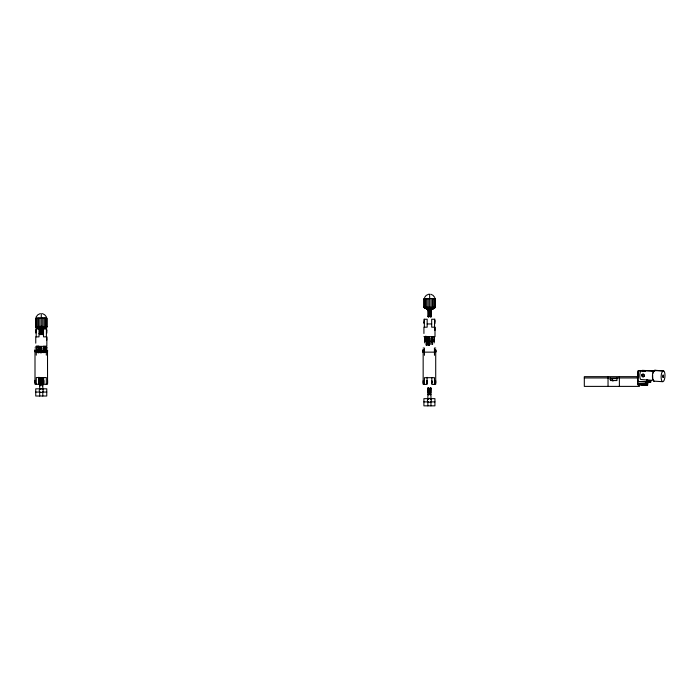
<?xml version="1.0" encoding="UTF-8"?>
<svg xmlns="http://www.w3.org/2000/svg" width="700" height="700" viewBox="0 0 700 700"><rect width="100%" height="100%" fill="white"/><g stroke="black" fill="none" stroke-linecap="round" stroke-linejoin="round"><path stroke-width="1.05" d="M38.894 382.06L38.894 381.255M39.804 331.301L42.744 331.266M39.804 317.87L39.804 330.094L42.744 330.041L44.126 326.436L44.126 317.905L35.578 318.229L35.578 326.76L39.804 329.14L35.674 326.716M40.521 331.24L39.804 331.24M40.521 330.461L41.274 326.384L41.274 313.556M43.61 350.026L43.689 346.308L46.095 346.36L46.06 348.329M47.556 380.345L47.556 383.495L47.504 350.306M423.168 351.339L424.366 351.479L423.159 349.904L424.349 349.904L424.358 352.144L423.159 352.144L423.159 349.939M427.053 382.191L427.044 380.835M428.19 311.902L428.899 312.191L428.19 311.841M428.181 298.463L428.19 310.695L431.13 310.642L432.504 307.037L432.504 298.506L423.964 298.83L423.964 307.361L428.19 309.741L423.964 307.361L435.356 307.361L435.356 298.83L432.504 298.506M428.899 311.062L429.66 306.985L429.66 294.158M431.786 342.309L431.786 341.582M432.591 339.946L431.769 340.34L431.848 336.621L434.254 336.674L434.175 341.197M434.175 340.97L434.201 339.631L434.175 340.786M435.706 380.73L435.715 383.53L435.715 349.904L434.516 349.904L434.516 352.144L434.516 350.998M647.605 385.114L637.586 384.414L637.56 381.439L650.256 381.964L646.984 381.876L647.474 385.28L647.981 381.876L650.79 381.955L650.843 380.433L646.538 380.319A5.88 5.504 89.4 0 0 647.036 379.496M647.71 383.46C646.642 387.284 647.885 380.555 647.115 383.197M35 351.846L35 349.773L35.009 383.477L35.009 380.345M43.663 380.345L43.663 383.495L43.663 382.06M427.053 381.036L427.061 380.564M434.175 339.868L434.175 340.436M434.175 340.13L434.201 339.631L434.175 342.86M38.903 380.345L38.903 383.477L38.885 382.191M47.556 351.575L47.547 350.088M435.662 349.904L434.516 349.947C437.894 349.711 432.346 350.455 435.662 350.761L434.507 351.05L435.671 351.339L434.516 351.558L435.715 352.144L434.516 352.109C436.599 352.608 435.584 349.799 434.516 349.939M43.627 349.37L43.689 346.316L43.627 349.248M38.938 349.291L38.929 346.351L36.505 346.36L36.488 347.69L36.505 346.36L38.929 346.351C38.43 349.668 40.224 344.986 38.097 347.506M38.885 381.369L38.894 380.363M423.176 380.756L423.159 383.626L423.159 351.977L423.281 350.709L424.217 350.438M424.637 336.674L424.672 341.197L424.664 336.674L427.07 336.674L427.079 337.986L424.646 338.004L424.664 336.674C426.204 335.256 428.505 337.873 426.256 337.82M435.715 350.149L434.507 350.07L435.715 350.254L434.525 350.21L435.662 350.438L434.516 350.709L435.619 350.998L434.516 351.286L435.697 351.601L434.507 351.829L435.715 352.135L434.525 351.829M424.672 340.786L424.664 336.674L427.096 336.683L427.105 345.196L426.256 345.196L426.256 337.286L427.105 337.286L424.646 337.339M424.366 351.321L423.168 351.601L424.349 352.109L423.159 352.144L424.366 351.829L423.771 351.461M431.786 340.095L431.848 336.63L431.786 339.684L432.6 339.596M46.095 346.36L46.008 349.904L43.61 349.86M434.254 336.674L434.175 340.217L431.769 340.174M38.911 347.034L38.929 346.377M645.907 381.762L650.79 381.955L637.989 381.517L638.356 370.624L639.424 370.615M649.775 380.45L649.722 381.973L645.654 381.797M655.41 370.65A5.513 1.916 -86.5 0 0 654.946 370.256L654.649 370.711M654.719 370.248L663.399 370.947L663.171 371.473L662.979 370.877L653.94 370.58A5.513 1.916 -86.5 0 0 652.444 377.046A5.513 1.916 -86.5 0 0 654.299 381.168M35.822 333.043L35.805 329.989M36.032 331.511L35.945 332.308M46.839 328.956L43.523 328.956L43.523 336.866L46.839 336.866L46.839 346.36L35.761 346.36M424.095 322.621L423.981 320.303M423.92 323.4L424.191 321.825M434.744 322.236L434.831 320.766M434.998 319.261L431.681 319.261L431.681 327.18L434.998 327.18L434.998 336.674L423.92 336.674M424.349 349.93L423.168 349.947L424.366 350.254M46.839 329.936L46.839 333.086M46.655 330.619L46.646 331.021M434.814 320.933L434.805 321.335M637.989 381.517L637.429 377.956L638.356 370.624L644.446 371.009A5.88 5.504 89.4 0 1 645.312 371.306M637.429 377.956L638.356 370.624L638.461 372.724M434.84 320.705L434.901 320.46M637.429 376.661L638.094 374.649M40.521 330.024L39.804 330.024L41.274 326.384L46.97 326.76L46.97 318.229L44.126 317.905M43.435 328.799L42.744 330.505L42.035 330.505M428.899 310.625L428.19 310.625L429.66 306.985L431.13 310.642M431.812 309.4L431.13 311.106L431.13 298.463M41.274 331.616L42.744 332.5L42.035 331.24L41.274 331.24M429.66 312.217L431.13 313.101L430.412 311.841L431.13 311.859M638.12 382.874L638.242 384.956A1.348 0.726 -90 0 0 638.951 384.956L639.1 384.746M43.208 328.099L44.126 326.436M434.586 298.637L434.586 307.178L431.13 309.523L432.504 307.037M652.33 379.873L651.446 380.389L640.701 379.479L640.36 378.971A4.865 1.689 -86.5 0 1 640.57 371.289L640.946 370.632L652.601 370.965L642.311 370.335L642.653 370.842A4.865 1.689 -86.5 0 1 642.941 371.665M40.189 332.325L39.804 332.981L40.521 332.981M40.521 351.96L40.521 351.409L38.946 350.928L41.265 350.936M426.256 341.25L429.424 342.274L428.689 341.233L427.105 341.066M36.155 316.899L37.852 314.781L40.232 313.6M424.533 297.5L426.23 295.382L428.811 294.175M39.699 382.918L40.425 382.9L39.699 382.918L40.084 382.384M39.83 389.148L39.524 389.541A1.934 1.934 0 0 0 39.524 391.484L39.83 391.877A1.934 1.934 0 0 0 42.56 391.877L42.875 391.484A1.934 1.934 0 0 0 42.875 389.541L41.195 388.579L39.83 389.148A1.934 1.934 0 0 1 42.56 389.148M427.989 398.974L427.683 399.376A1.934 1.934 0 0 0 427.683 401.31L427.989 401.704A1.934 1.934 0 0 0 430.719 401.704L431.034 401.31A1.934 1.934 0 0 0 431.034 399.376L429.354 398.405L427.989 398.974A1.934 1.934 0 0 1 430.719 398.974M35.761 343.166L35.761 336.866L39.008 336.866L39.008 328.956L35.761 328.956M423.92 333.48L423.92 327.18L427.166 327.18L427.166 319.261L423.92 319.261M434.945 330.418L434.805 327.18M42.035 328.921L45.308 326.498L45.308 317.966M431.13 309.523L433.685 307.099L433.685 298.559M431.13 309.96L433.046 308.21L431.13 309.908L435.356 307.361L431.13 309.794L435.164 307.265L431.13 309.636L434.586 307.178M42.035 329.341L45.308 327.031M46.209 318.045L46.209 326.576L42.744 329.035L46.778 326.664L42.744 329.14L46.97 326.76L42.744 329.192L46.97 326.76L42.744 329.192L46.778 326.856L46.778 318.132M662.979 370.877L661.745 372.82A5.513 1.916 -86.5 0 0 661.124 376.871L661.168 378.262A5.513 1.916 -86.5 0 0 664.379 379.645A5.513 1.916 -86.5 0 0 663.635 370.79L663.407 370.781M42.744 328.921L46.209 326.576M46.209 326.953L46.778 326.856L42.744 329.306L45.343 327.539M433.142 307.711L435.164 307.457L431.13 309.846L435.164 307.457L435.164 298.734M42.744 329.306L46.498 326.9M431.13 309.908L434.875 307.501M431.13 309.794L435.356 307.361M41.274 331.914L40.521 332.281L41.274 332.623M428.566 312.918L429.66 312.515M41.274 332.246L42.744 331.748M429.66 312.839L430.745 312.428M41.274 330.094L42.035 329.77L41.274 329.507M429.66 310.695L430.412 310.371L430.412 316.846L431.13 316.846L431.13 308.578M41.274 333.252L40.521 333.541L41.274 333.76M429.66 313.854L428.899 314.142L429.66 314.361M426.256 342.274L429.03 341.723M41.274 331.074L40.521 331.345L41.274 331.441M429.66 312.043L428.899 311.946L429.66 311.675M40.521 334.67L40.521 329.516L41.274 329.28L41.274 334.066M41.974 381.929L42.805 381.938L39.699 381.92L41.974 381.491L39.699 380.931M424.366 350.998L423.29 351.286L424.366 351.558M42.805 380.021L40.425 380.424L42.805 380.949M430.964 389.848L428.584 390.25L430.964 390.766M41.274 333.944L42.035 333.76L41.274 333.506M429.66 314.545L430.412 314.361L429.66 314.099M35.009 351.479L35.613 351.33M40.521 348.793L38.946 349.125L40.521 349.589L38.946 350.149L40.521 350.752M428.689 339.098L427.105 339.439L428.689 339.902L427.105 340.463L428.689 341.066M434.507 350.49L435.715 350.254L434.525 350.21M642.793 385.123L641.602 384.571M430.412 314.912L428.899 314.939L429.66 314.72M429.424 343.227L427.105 343.569M424.366 351.05L423.176 350.761L424.366 350.49L423.203 350.21L424.349 349.947L423.159 350.044M423.203 350.21L424.358 350.044M434.901 351.146L435.662 351.216M38.946 348.793L40.521 348.591L38.097 348.959M427.105 339.098L428.689 338.905L427.105 338.905M40.425 384.16L41.974 383.967L40.425 383.644L41.974 383.197L40.425 382.664L41.974 382.078L40.425 381.92M428.584 393.986L430.132 393.803L428.584 393.47L430.132 393.024L428.584 392.49L430.132 391.912L428.584 391.746L430.132 391.317L427.858 390.766M42.752 317.87L42.744 330.041L41.274 326.384L35.77 326.664L39.804 329.035L37.249 326.498L37.249 317.966M428.899 314.939L429.66 314.886L429.66 310.415M428.19 312.358L428.899 312.34L428.19 313.582L428.899 313.582M39.804 331.765L40.521 331.739M40.425 379.68L41.974 380.03M428.584 389.506L430.132 389.856M638.82 371.245L638.741 370.624L643.3 370.764M427.858 392.744L428.584 392.735M643.492 370.965L642.233 370.773L644.901 371.315M38.097 350.936L38.946 350.936M424.672 340.366L426.291 340.366M36.514 350.061L38.133 350.053M39.699 385.726L40.425 385.726M424.156 298.734L424.156 307.457L428.899 309.96M428.899 311.124L428.19 311.124L427.158 308.543M428.899 311.946L430.412 311.946L429.66 311.841M428.19 313.075L428.899 313.075M428.19 314.248L428.899 314.248M430.412 314.265L431.13 314.265M428.19 314.694L428.899 314.694M430.412 314.685L431.13 314.685M428.19 315.271L428.899 315.271M430.412 315.289L431.13 315.289M430.412 315.621L431.13 315.621M428.19 315.639L428.899 315.639M428.19 316.076L428.899 316.076M430.412 316.085L431.13 316.085M428.19 316.339L428.899 316.339M430.412 316.33L431.13 316.33M428.19 316.61L428.899 316.61M430.412 316.619L431.13 316.619M428.19 316.75L428.899 316.75M430.412 316.741L431.13 316.741M427.166 323.951L431.681 323.951M37.695 326.76L35.578 326.76L39.804 329.14M40.521 329.359L35.77 326.856L35.77 318.132M39.804 330.523L40.521 330.523M39.804 332.474L40.521 332.474M42.035 332.964L42.744 332.964M39.008 333.637L43.523 333.637M39.804 334.101L40.521 334.101M42.035 334.084L42.744 334.084M426.256 337.418L427.105 337.426L427.105 339.535M428.689 337.426L429.424 337.418M428.689 337.811L429.424 337.82M426.256 338.45L427.105 338.441M428.689 338.441L429.424 338.45M426.256 339.273L427.105 339.273M428.689 339.273L429.424 339.273M424.672 340.217L427.105 340.226M428.689 340.226L429.424 340.226M427.105 341.233L429.424 341.25M424.672 341.364L426.256 341.364M430.211 341.364L434.175 341.364M426.256 343.227L427.105 343.227M426.256 344.05L427.105 344.033M428.689 344.05L429.424 344.05M426.256 344.671L427.105 344.662M428.689 344.671L429.424 344.662M426.256 345.065L427.105 345.065M428.689 345.065L429.424 345.065M38.097 347.113L38.946 347.113L38.938 349.23M40.521 347.113L41.265 347.113M40.521 347.506L41.265 347.498M35 347.909L36.278 347.909L36.278 355.18M47.556 347.909L46.279 347.909L46.322 355.18M38.097 348.136L38.946 348.136M40.521 348.127L41.265 348.136M423.159 348.031L424.436 348.031L424.436 355.311M435.715 348.031L434.438 348.031L434.481 355.311M40.521 348.95L41.265 348.959M38.946 349.912L36.514 349.904L36.505 346.36L36.505 348.171M40.521 349.912L41.265 349.912M36.514 351.05L38.097 351.05M42.044 351.05L46.008 351.05M434.507 351.339L435.671 351.339M40.871 351.409L38.946 351.96L40.521 352.476M423.211 351.794L424.366 351.671M434.525 351.794L435.697 351.794M36.278 352.012L46.322 352.012M424.436 352.144L434.481 352.144M638.496 376.661L584.316 376.661L584.316 386.391L639.424 386.391L639.424 384.283M584.316 377.956L638.12 377.956M39.699 378.254L40.425 378.254M41.974 378.254L42.805 378.254M610.47 378.604L616.954 378.604M39.699 379.234L40.425 379.243M41.974 379.243L42.805 379.234M39.699 380.021L40.425 380.03M35 384.283L38.903 384.283L38.903 377.204M47.556 384.283L43.663 384.283L43.671 377.554M423.159 384.414L427.061 384.414L427.061 377.335M435.715 384.414L431.821 384.414L431.821 377.685M39.699 384.615L42.805 384.615M427.858 388.08L428.584 388.08M430.132 388.08L430.964 388.08M427.858 388.465L428.584 388.456M430.132 388.456L430.964 388.456M40.276 388.815L35.744 388.815L35.744 396.016L46.76 396.016L46.76 388.815L42.114 388.815M427.858 389.06L428.584 389.069M430.132 389.06L430.964 389.06M427.858 389.848L428.584 389.848M427.858 391.746L430.964 391.746M35.744 392.061L39.699 392.061M42.805 392.061L46.76 392.061M427.858 394.45L430.964 394.45M428.435 398.641L423.902 398.641L423.902 405.842L434.919 405.842L434.919 398.641L430.273 398.641M423.902 401.887L427.858 401.887M430.964 401.887L434.919 401.887M41.974 385.726L42.805 385.726M46.646 336.866L46.795 340.095M424.664 336.674L427.088 336.691M430.132 392.735L430.964 392.744M423.168 352.109L424.358 352.135L423.203 351.829M645.496 381.797L647.483 381.876L645.759 381.78M637.49 383.276L646.914 383.714M637.49 383.688L646.914 384.134M637.516 384.081L646.94 384.519M637.586 384.414L647.719 384.86M637.796 384.834L647.474 385.28M651.928 370.738L654.509 370.895M653.8 381.141L662.489 381.675M427.105 338.87L428.689 338.993M38.946 350.752L40.521 350.928L41.265 351.96M37.791 326.909L35.77 326.664L39.804 328.974L36.347 326.576L36.347 318.045M427.105 343.368L428.689 343.569M424.725 299.014L423.964 298.83M642.915 370.764L644.665 371.315M427.105 342.79L428.689 343.201M427.105 342.274L428.689 342.79M430.815 294.219L433.081 295.382L434.779 297.5M42.438 313.618L44.704 314.781L46.401 316.899M40.521 329.516L41.274 329.814M429.66 313.521L430.412 313.845M41.274 332.92L42.035 333.244M428.899 312.882L429.66 313.224M429.66 311.062L428.899 310.713L428.899 316.838L428.19 316.838L428.19 309.523L426.808 307.037L426.808 298.506M40.521 330.111L41.274 330.461M429.66 311.377L430.412 311.736M41.274 330.776L42.035 331.144M423.964 307.361L428.19 309.689L424.06 307.309M424.156 307.457L428.19 309.846L424.725 307.545M35.77 326.856L39.804 329.245L37.214 327.521M424.436 307.221L428.19 309.575L425.626 307.099L425.626 298.559M36.059 326.62L39.804 328.974M425.626 307.624L428.19 309.96M37.249 327.031L39.804 329.359L39.804 334.67M37.249 326.498L39.804 328.921M425.626 307.099L428.19 309.575L424.725 307.178L424.725 298.637M434.998 323.4L434.77 321.825M38.43 317.905L38.43 326.436L39.349 328.099M426.808 307.037L428.19 310.625M38.43 326.436L39.804 330.024M429.66 306.985L430.412 310.642M41.274 326.384L42.035 330.041M637.499 383.863L637.499 383.679A1.295 0.455 -87.3 0 1 637.674 382.76M427.044 382.314L427.061 383.626L427.044 381.902M43.663 380.363L43.671 381.771M431.83 381.902C431.821 377.457 431.83 386.444 431.821 382.191M619.386 376.661L619.386 386.391M616.954 377.956L616.954 380.555L610.47 380.555L610.47 377.956M608.038 376.661L608.038 386.391M434.534 319.261L434.56 327.18M434.481 384.414L434.481 377.685L424.436 377.685L424.436 384.414M432.591 338.118L432.591 344.435M431.786 338.118L431.786 344.435M430.964 399.28L430.964 387.949L430.132 387.949L430.132 395.045M430.964 401.398L430.964 405.842M430.211 338.118L430.211 344.435M428.584 395.045L428.584 387.949L427.858 387.949L427.858 399.14M427.858 401.537L427.858 405.842M424.672 339.701L424.672 342.86M424.384 319.261L424.358 327.18M46.393 328.956L46.393 336.866M46.322 384.283L46.322 377.554L36.278 377.554L36.278 384.283M46.008 349.457L46.008 352.144M44.433 347.804L44.433 352.678M43.627 347.804L43.627 352.678M42.744 328.317L42.744 334.688M42.805 389.454L42.805 378.123L41.974 378.123L41.974 385.219M42.805 391.571L42.805 396.016M42.035 329.245L42.035 334.688M42.044 347.804L42.044 352.678M41.265 352.914L41.265 346.973L40.521 346.973L40.521 352.914M40.425 385.219L40.425 378.123L39.699 378.123L39.699 389.314M39.699 391.711L39.699 396.016M38.946 352.914L38.946 346.973L38.097 346.973L38.097 352.914M38.85 377.554L38.85 384.283M36.514 349.457L36.514 352.144M36.199 328.956L36.199 336.866M609.849 379.304A1.943 1.943 0 0 1 610.785 378.945L611.301 378.954A1.943 1.943 0 0 1 612.92 381.176M647.211 383.18A1.295 0.473 -90 0 1 647.255 383.495M643.37 371.026A5.88 5.504 89.4 0 1 644.245 371.324M653.599 380.319A4.865 1.689 -86.5 0 1 652.942 378.945M652.75 377.895A4.865 1.689 -86.5 0 1 652.697 375.436M653.1 373.047A4.865 1.689 -86.5 0 1 653.441 372.085M653.844 371.368A4.865 1.689 -86.5 0 1 654.281 370.947M427.079 337.995L424.646 338.004L427.079 338.012M650.492 380.748L650.274 381.395L650.492 380.748M641.83 375.069L642.434 376.547A1.4 1.234 46.2 0 0 643.72 376.626L644.35 375.559L643.781 374.386A1.4 1.295 -61 0 0 642.495 374.308L641.83 375.069M42.805 382.918L41.974 382.918L42.805 382.918M429.424 337.286L428.689 337.286L428.689 345.196L429.424 345.196L429.424 337.286M40.425 378.63L39.699 378.63L40.425 378.639M42.805 378.63L41.974 378.63L42.805 378.639M644.035 376.197A1.295 1.216 -90 0 0 643.072 374.203A1.295 1.216 -90 0 0 641.926 376.092A1.295 1.216 -90 0 0 644.035 376.197M663.372 376.994A1.295 0.446 -86.5 0 0 663.163 374.946A1.295 0.446 -86.5 0 0 662.611 376.757A1.295 0.446 -86.5 0 0 663.372 376.994"/></g></svg>
